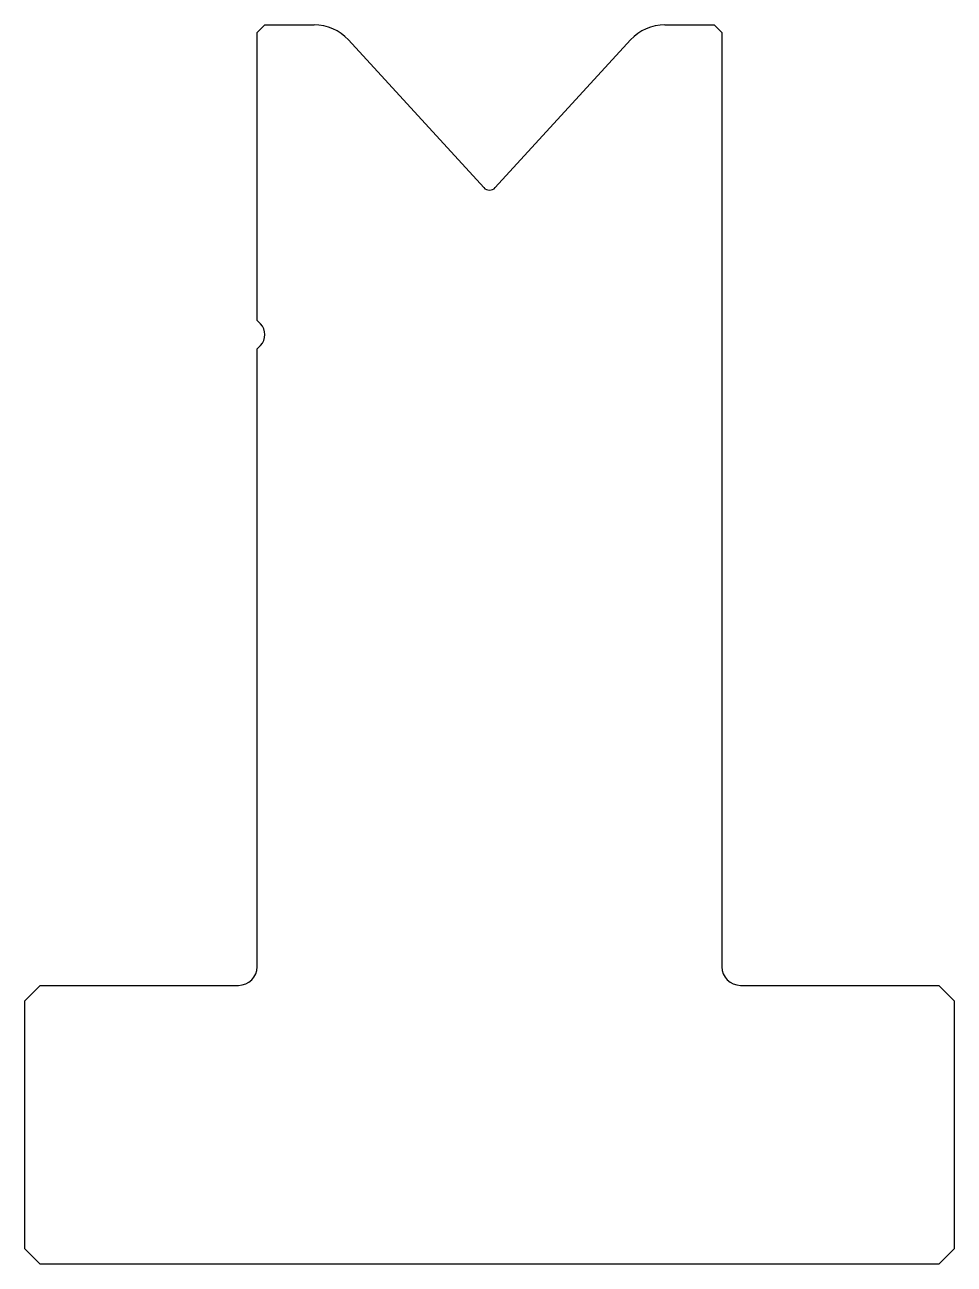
# Model space of a CAD drawing. Header units: metres. Extents: x 62.1 to 122.1, y 115.3 to 195.3.
import ezdxf

# ---------------------------------------------------------------- set-up
doc = ezdxf.new("R2010")
doc.units = ezdxf.units.M

msp = doc.modelspace()

# ---------------------------------------------------------------- linework, layer by layer
for p, q in [((77.619175, 195.268008), (77.119175, 194.768008)), ((77.619175, 195.268008), (80.799143, 195.268008)), ((103.439206, 195.268008), (106.619175, 195.268008)), ((107.119175, 194.768008), (106.619175, 195.268008)), ((77.119175, 176.182222), (77.119175, 194.768008)), ((107.119175, 194.768008), (107.119175, 134.468008)), ((83.010975, 194.294779), (91.750536, 184.757222)), ((92.487813, 184.757222), (101.227374, 194.294779)), ((77.119175, 176.182222), (77.326282, 175.975115)), ((77.326282, 174.560902), (77.119175, 174.353795)), ((77.119175, 134.468008), (77.119175, 174.353795)), ((63.119175, 133.268008), (62.119175, 132.268008)), ((63.119175, 133.268008), (75.919175, 133.268008)), ((108.319175, 133.268008), (121.119175, 133.268008)), ((122.119175, 132.268008), (121.119175, 133.268008)), ((62.119175, 116.268008), (62.119175, 132.268008)), ((122.119175, 132.268008), (122.119175, 116.268008)), ((62.119175, 116.268008), (63.119175, 115.268008)), ((121.119175, 115.268008), (122.119175, 116.268008)), ((121.119175, 115.268008), (63.119175, 115.268008))]:
    msp.add_line(p, q)
for centre, radius, start, end in [((80.799143, 192.268008), 3, 42.5, 90), ((103.439206, 192.268008), 3, 90, 137.5), ((92.119175, 185.095017), 0.5, 222.5, 317.5), ((76.619175, 175.268008), 1, 315, 45), ((75.919175, 134.468008), 1.2, 270, 0), ((108.319175, 134.468008), 1.2, 180, 270)]:
    msp.add_arc(centre, radius, start, end)

doc.saveas('drawing.dxf')
